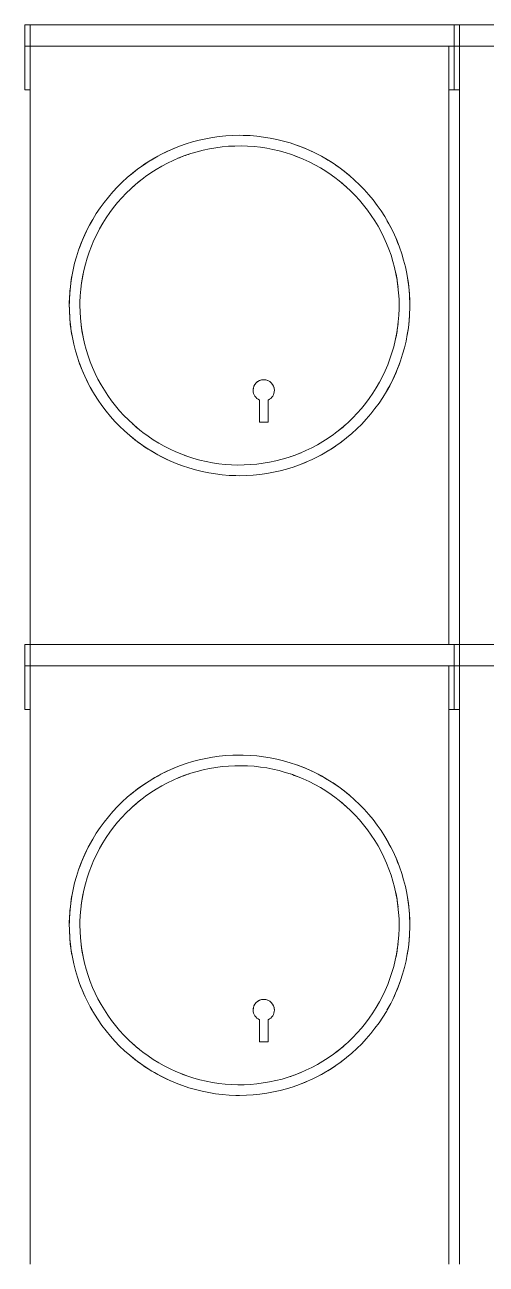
# Model space of a CAD drawing. Header units: metres. Extents: x -144 to 1000, y -717 to 29.
# Drawn here: x 219.716 to 219.992, y -654.906 to -654.166 of the extents above; entities that cross this region are included whole.
import ezdxf

# ---------------------------------------------------------------- set-up
doc = ezdxf.new("R2010")
doc.units = ezdxf.units.M
doc.layers.get('0').update_dxf_attribs({"color": 1})
doc.layers.add('E-ELEC-FIXT', color=7, linetype='Continuous', lineweight=9)

# ---------------------------------------------------------------- blocks, each defined once
blk = doc.blocks.new('ololo')
at = {"layer": 'E-ELEC-FIXT'}
for p, q in [((219.71625, -654.17888), (219.71625, -654.16618)), ((219.71625, -654.16618), (219.71943, -654.16618)), ((219.71943, -654.17888), (219.71943, -654.16618)), ((219.9726, -654.16618), (219.71943, -654.16618)), ((219.9726, -654.16618), (219.97578, -654.16618)), ((219.9726, -654.17888), (219.9726, -654.16618)), ((219.97578, -654.17888), (219.97578, -654.16618)), ((220.22895, -654.16618), (219.97578, -654.16618)), ((219.71625, -654.20503), (219.71625, -654.17888)), ((219.71943, -654.17888), (219.71625, -654.17888)), ((219.71943, -654.17888), (219.71943, -654.20503)), ((219.71943, -654.17888), (219.9726, -654.17888)), ((219.96943, -654.20503), (219.96943, -654.17888)), ((219.97578, -654.17888), (219.9726, -654.17888)), ((219.9726, -654.17888), (219.9726, -654.20503)), ((219.97578, -654.17888), (219.97578, -654.20503)), ((219.97578, -654.17888), (220.22895, -654.17888)), ((219.71943, -654.20503), (219.71625, -654.20503)), ((219.71943, -654.20503), (219.71943, -654.53614)), ((219.9726, -654.20503), (219.96943, -654.20503)), ((219.96943, -654.53614), (219.96943, -654.20503)), ((219.97578, -654.20503), (219.9726, -654.20503)), ((219.97578, -654.20503), (219.97578, -654.53614)), ((219.85627, -654.39018), (219.85627, -654.40136)), ((219.86149, -654.40136), (219.86149, -654.39018)), ((219.85627, -654.40344), (219.85627, -654.40136)), ((219.85627, -654.40136), (219.85627, -654.40344)), ((219.85627, -654.40344), (219.86149, -654.40344)), ((219.86149, -654.40344), (219.85627, -654.40344)), ((219.86149, -654.40136), (219.86149, -654.40344)), ((219.86149, -654.40344), (219.86149, -654.40136)), ((219.71625, -654.54884), (219.71625, -654.53614)), ((219.71625, -654.53614), (219.71943, -654.53614)), ((219.71943, -654.54884), (219.71943, -654.53614)), ((219.9726, -654.53614), (219.71943, -654.53614)), ((219.9726, -654.53614), (219.97578, -654.53614)), ((219.9726, -654.54884), (219.9726, -654.53614)), ((219.97578, -654.54884), (219.97578, -654.53614)), ((220.22895, -654.53614), (219.97578, -654.53614)), ((219.71625, -654.57499), (219.71625, -654.54884)), ((219.71943, -654.54884), (219.71625, -654.54884)), ((219.71943, -654.54884), (219.71943, -654.57499)), ((219.71943, -654.54884), (219.9726, -654.54884)), ((219.96943, -654.57499), (219.96943, -654.54884)), ((219.97578, -654.54884), (219.9726, -654.54884)), ((219.9726, -654.54884), (219.9726, -654.57499)), ((219.97578, -654.54884), (219.97578, -654.57499)), ((219.97578, -654.54884), (220.22895, -654.54884)), ((219.71943, -654.57499), (219.71625, -654.57499)), ((219.71943, -654.57499), (219.71943, -654.9061)), ((219.9726, -654.57499), (219.96943, -654.57499)), ((219.96943, -654.9061), (219.96943, -654.57499)), ((219.97578, -654.57499), (219.9726, -654.57499)), ((219.97578, -654.57499), (219.97578, -654.9061)), ((219.85627, -654.76014), (219.85627, -654.77132)), ((219.86149, -654.77132), (219.86149, -654.76014)), ((219.85627, -654.7734), (219.85627, -654.77132)), ((219.85627, -654.77132), (219.85627, -654.7734)), ((219.85627, -654.7734), (219.86149, -654.7734)), ((219.86149, -654.7734), (219.85627, -654.7734)), ((219.86149, -654.77132), (219.86149, -654.7734)), ((219.86149, -654.7734), (219.86149, -654.77132))]:
    blk.add_line(p, q, dxfattribs=at)
at = {"layer": 'E-ELEC-FIXT', "flags": 128}
for points in [[(219.84443, -654.23216), (219.84036, -654.23224), (219.83631, -654.23249), (219.83226, -654.23289), (219.82824, -654.23346), (219.82424, -654.23419), (219.82028, -654.23507), (219.81635, -654.23612), (219.81247, -654.23732), (219.80864, -654.23867), (219.80486, -654.24018), (219.80115, -654.24184), (219.79751, -654.24364), (219.79394, -654.24559), (219.79046, -654.24768), (219.78706, -654.24991), (219.78375, -654.25227), (219.78054, -654.25476), (219.77743, -654.25738), (219.77443, -654.26012), (219.77154, -654.26297), (219.76877, -654.26595), (219.76612, -654.26903), (219.76359, -654.27221), (219.7612, -654.27549), (219.75893, -654.27887), (219.75681, -654.28233), (219.75482, -654.28587), (219.75298, -654.28949), (219.75128, -654.29319), (219.74973, -654.29694), (219.74834, -654.30076), (219.74709, -654.30463), (219.74601, -654.30855), (219.74508, -654.3125), (219.74431, -654.31649), (219.7437, -654.32051), (219.74325, -654.32455), (219.74296, -654.3286), (219.74283, -654.33266), (219.74287, -654.33673), (219.74307, -654.34079), (219.74343, -654.34483), (219.74396, -654.34886), (219.74464, -654.35287), (219.74548, -654.35684), (219.74649, -654.36078), (219.74765, -654.36468), (219.74896, -654.36852), (219.75043, -654.37231), (219.75204, -654.37604), (219.75381, -654.3797), (219.75572, -654.38329), (219.75777, -654.3868), (219.75996, -654.39022), (219.76228, -654.39355), (219.76474, -654.39679), (219.76733, -654.39993), (219.77003, -654.40296), (219.77286, -654.40588), (219.7758, -654.40868), (219.77885, -654.41136), (219.78201, -654.41392), (219.78526, -654.41636), (219.78861, -654.41866), (219.79205, -654.42082), (219.79558, -654.42284), (219.79918, -654.42473), (219.80285, -654.42646), (219.80659, -654.42805), (219.81039, -654.42949), (219.81425, -654.43077), (219.81815, -654.4319), (219.8221, -654.43288), (219.82608, -654.43369), (219.83009, -654.43434), (219.83412, -654.43484), (219.83817, -654.43517), (219.84223, -654.43534), (219.84443, -654.43536)], [(219.84443, -654.43536), (219.84849, -654.43528), (219.85255, -654.43504), (219.85659, -654.43463), (219.86061, -654.43406), (219.86461, -654.43333), (219.86858, -654.43245), (219.87251, -654.4314), (219.87639, -654.4302), (219.88022, -654.42885), (219.88399, -654.42734), (219.8877, -654.42568), (219.89134, -654.42388), (219.89491, -654.42193), (219.8984, -654.41984), (219.9018, -654.41761), (219.9051, -654.41525), (219.90831, -654.41276), (219.91142, -654.41014), (219.91442, -654.4074), (219.91731, -654.40455), (219.92008, -654.40157), (219.92273, -654.39849), (219.92526, -654.39531), (219.92766, -654.39203), (219.92992, -654.38865), (219.93205, -654.38519), (219.93403, -654.38165), (219.93588, -654.37803), (219.93757, -654.37433), (219.93912, -654.37058), (219.94052, -654.36676), (219.94176, -654.36289), (219.94285, -654.35897), (219.94378, -654.35502), (219.94455, -654.35103), (219.94516, -654.34701), (219.94561, -654.34297), (219.9459, -654.33892), (219.94602, -654.33486), (219.94598, -654.33079), (219.94578, -654.32673), (219.94542, -654.32269), (219.9449, -654.31866), (219.94421, -654.31465), (219.94337, -654.31068), (219.94237, -654.30674), (219.94121, -654.30284), (219.9399, -654.299), (219.93843, -654.29521), (219.93681, -654.29148), (219.93505, -654.28782), (219.93314, -654.28423), (219.93109, -654.28072), (219.9289, -654.2773), (219.92657, -654.27397), (219.92411, -654.27073), (219.92153, -654.2676), (219.91882, -654.26456), (219.916, -654.26165), (219.91305, -654.25884), (219.91, -654.25616), (219.90685, -654.2536), (219.90359, -654.25116), (219.90024, -654.24886), (219.8968, -654.2467), (219.89328, -654.24468), (219.88968, -654.24279), (219.886, -654.24106), (219.88226, -654.23947), (219.87846, -654.23803), (219.87461, -654.23675), (219.8707, -654.23562), (219.86676, -654.23464), (219.86278, -654.23383), (219.85877, -654.23318), (219.85473, -654.23268), (219.85068, -654.23235), (219.84662, -654.23218), (219.84443, -654.23216)], [(219.93968, -654.33376), (219.9396, -654.32995), (219.93937, -654.32615), (219.93899, -654.32236), (219.93846, -654.31859), (219.93778, -654.31484), (219.93695, -654.31112), (219.93597, -654.30744), (219.93484, -654.3038), (219.93357, -654.30021), (219.93216, -654.29667), (219.9306, -654.29319), (219.92891, -654.28978), (219.92709, -654.28643), (219.92513, -654.28316), (219.92304, -654.27998), (219.92083, -654.27688), (219.91849, -654.27387), (219.91604, -654.27095), (219.91347, -654.26814), (219.91079, -654.26543), (219.908, -654.26283), (219.90512, -654.26035), (219.90213, -654.25798), (219.89906, -654.25573), (219.89589, -654.25361), (219.89264, -654.25162), (219.88932, -654.24975), (219.88593, -654.24803), (219.88246, -654.24643), (219.87894, -654.24498), (219.87536, -654.24367), (219.87174, -654.24251), (219.86807, -654.24149), (219.86436, -654.24062), (219.86062, -654.2399), (219.85685, -654.23932), (219.85306, -654.2389), (219.84926, -654.23863), (219.84546, -654.23852), (219.84165, -654.23855), (219.83784, -654.23874), (219.83405, -654.23908), (219.83027, -654.23957), (219.82651, -654.24021), (219.82279, -654.241), (219.81909, -654.24194), (219.81544, -654.24303), (219.81184, -654.24426), (219.80828, -654.24563), (219.80479, -654.24715), (219.80136, -654.2488), (219.79799, -654.25059), (219.79471, -654.25252), (219.7915, -654.25457), (219.78837, -654.25675), (219.78534, -654.25905), (219.7824, -654.26148), (219.77956, -654.26402), (219.77682, -654.26666), (219.77419, -654.26942), (219.77167, -654.27228), (219.76927, -654.27524), (219.76699, -654.27829), (219.76484, -654.28143), (219.76281, -654.28466), (219.76091, -654.28796), (219.75915, -654.29134), (219.75752, -654.29478), (219.75603, -654.29829), (219.75468, -654.30185), (219.75348, -654.30547), (219.75242, -654.30913), (219.75151, -654.31283), (219.75074, -654.31656), (219.75013, -654.32032), (219.74967, -654.3241), (219.74936, -654.3279), (219.7492, -654.3317), (219.74918, -654.33376)], [(219.74918, -654.33376), (219.74925, -654.33757), (219.74948, -654.34137), (219.74986, -654.34516), (219.75039, -654.34894), (219.75108, -654.35268), (219.75191, -654.3564), (219.75289, -654.36008), (219.75401, -654.36372), (219.75528, -654.36731), (219.7567, -654.37085), (219.75825, -654.37433), (219.75994, -654.37774), (219.76177, -654.38109), (219.76373, -654.38436), (219.76581, -654.38754), (219.76803, -654.39064), (219.77036, -654.39365), (219.77282, -654.39657), (219.77539, -654.39938), (219.77807, -654.40209), (219.78085, -654.40469), (219.78374, -654.40717), (219.78672, -654.40954), (219.7898, -654.41179), (219.79296, -654.41391), (219.79621, -654.4159), (219.79953, -654.41777), (219.80293, -654.41949), (219.80639, -654.42109), (219.80991, -654.42254), (219.81349, -654.42385), (219.81712, -654.42501), (219.82079, -654.42603), (219.8245, -654.4269), (219.82824, -654.42762), (219.832, -654.4282), (219.83579, -654.42862), (219.83959, -654.42889), (219.8434, -654.429), (219.84721, -654.42897), (219.85101, -654.42878), (219.85481, -654.42844), (219.85859, -654.42795), (219.86234, -654.42731), (219.86607, -654.42652), (219.86976, -654.42558), (219.87341, -654.42449), (219.87702, -654.42326), (219.88057, -654.42189), (219.88407, -654.42037), (219.8875, -654.41872), (219.89086, -654.41693), (219.89415, -654.415), (219.89736, -654.41295), (219.90048, -654.41077), (219.90352, -654.40847), (219.90646, -654.40604), (219.9093, -654.40351), (219.91204, -654.40086), (219.91466, -654.3981), (219.91718, -654.39524), (219.91958, -654.39228), (219.92186, -654.38923), (219.92402, -654.38609), (219.92605, -654.38286), (219.92794, -654.37956), (219.92971, -654.37618), (219.93134, -654.37274), (219.93283, -654.36923), (219.93417, -654.36567), (219.93538, -654.36205), (219.93644, -654.35839), (219.93735, -654.35469), (219.93811, -654.35096), (219.93872, -654.3472), (219.93919, -654.34342), (219.9395, -654.33962), (219.93966, -654.33582), (219.93968, -654.33376)], [(219.84443, -654.60212), (219.84036, -654.6022), (219.83631, -654.60245), (219.83226, -654.60285), (219.82824, -654.60342), (219.82424, -654.60415), (219.82028, -654.60503), (219.81635, -654.60608), (219.81247, -654.60728), (219.80864, -654.60863), (219.80486, -654.61014), (219.80115, -654.6118), (219.79751, -654.6136), (219.79394, -654.61555), (219.79046, -654.61764), (219.78706, -654.61987), (219.78375, -654.62223), (219.78054, -654.62472), (219.77743, -654.62734), (219.77443, -654.63008), (219.77154, -654.63293), (219.76877, -654.63591), (219.76612, -654.63899), (219.76359, -654.64217), (219.7612, -654.64545), (219.75893, -654.64883), (219.75681, -654.65229), (219.75482, -654.65583), (219.75298, -654.65945), (219.75128, -654.66315), (219.74973, -654.6669), (219.74834, -654.67072), (219.74709, -654.67459), (219.74601, -654.67851), (219.74508, -654.68246), (219.74431, -654.68645), (219.7437, -654.69047), (219.74325, -654.69451), (219.74296, -654.69856), (219.74283, -654.70262), (219.74287, -654.70669), (219.74307, -654.71075), (219.74343, -654.71479), (219.74396, -654.71882), (219.74464, -654.72283), (219.74548, -654.7268), (219.74649, -654.73074), (219.74765, -654.73464), (219.74896, -654.73848), (219.75043, -654.74227), (219.75204, -654.746), (219.75381, -654.74966), (219.75572, -654.75325), (219.75777, -654.75676), (219.75996, -654.76018), (219.76228, -654.76351), (219.76474, -654.76675), (219.76733, -654.76989), (219.77003, -654.77292), (219.77286, -654.77584), (219.7758, -654.77864), (219.77885, -654.78132), (219.78201, -654.78388), (219.78526, -654.78632), (219.78861, -654.78862), (219.79205, -654.79078), (219.79558, -654.7928), (219.79918, -654.79469), (219.80285, -654.79642), (219.80659, -654.79801), (219.81039, -654.79945), (219.81425, -654.80073), (219.81815, -654.80186), (219.8221, -654.80284), (219.82608, -654.80365), (219.83009, -654.8043), (219.83412, -654.8048), (219.83817, -654.80513), (219.84223, -654.8053), (219.84443, -654.80532)], [(219.84443, -654.80532), (219.84849, -654.80524), (219.85255, -654.805), (219.85659, -654.80459), (219.86061, -654.80402), (219.86461, -654.80329), (219.86858, -654.80241), (219.87251, -654.80136), (219.87639, -654.80016), (219.88022, -654.79881), (219.88399, -654.7973), (219.8877, -654.79564), (219.89134, -654.79384), (219.89491, -654.79189), (219.8984, -654.7898), (219.9018, -654.78757), (219.9051, -654.78521), (219.90831, -654.78272), (219.91142, -654.7801), (219.91442, -654.77736), (219.91731, -654.77451), (219.92008, -654.77153), (219.92273, -654.76845), (219.92526, -654.76527), (219.92766, -654.76199), (219.92992, -654.75861), (219.93205, -654.75515), (219.93403, -654.75161), (219.93588, -654.74799), (219.93757, -654.74429), (219.93912, -654.74054), (219.94052, -654.73672), (219.94176, -654.73285), (219.94285, -654.72893), (219.94378, -654.72498), (219.94455, -654.72099), (219.94516, -654.71697), (219.94561, -654.71293), (219.9459, -654.70888), (219.94602, -654.70482), (219.94598, -654.70075), (219.94578, -654.69669), (219.94542, -654.69265), (219.9449, -654.68862), (219.94421, -654.68461), (219.94337, -654.68064), (219.94237, -654.6767), (219.94121, -654.6728), (219.9399, -654.66896), (219.93843, -654.66517), (219.93681, -654.66144), (219.93505, -654.65778), (219.93314, -654.65419), (219.93109, -654.65068), (219.9289, -654.64726), (219.92657, -654.64393), (219.92411, -654.64069), (219.92153, -654.63756), (219.91882, -654.63452), (219.916, -654.63161), (219.91305, -654.6288), (219.91, -654.62612), (219.90685, -654.62356), (219.90359, -654.62112), (219.90024, -654.61882), (219.8968, -654.61666), (219.89328, -654.61464), (219.88968, -654.61275), (219.886, -654.61102), (219.88226, -654.60943), (219.87846, -654.60799), (219.87461, -654.60671), (219.8707, -654.60558), (219.86676, -654.6046), (219.86278, -654.60379), (219.85877, -654.60314), (219.85473, -654.60264), (219.85068, -654.60231), (219.84662, -654.60214), (219.84443, -654.60212)], [(219.93968, -654.70372), (219.9396, -654.69991), (219.93937, -654.69611), (219.93899, -654.69232), (219.93846, -654.68855), (219.93778, -654.6848), (219.93695, -654.68108), (219.93597, -654.6774), (219.93484, -654.67376), (219.93357, -654.67017), (219.93216, -654.66663), (219.9306, -654.66315), (219.92891, -654.65974), (219.92709, -654.65639), (219.92513, -654.65312), (219.92304, -654.64994), (219.92083, -654.64684), (219.91849, -654.64383), (219.91604, -654.64091), (219.91347, -654.6381), (219.91079, -654.63539), (219.908, -654.63279), (219.90512, -654.63031), (219.90213, -654.62794), (219.89906, -654.62569), (219.89589, -654.62357), (219.89264, -654.62158), (219.88932, -654.61971), (219.88593, -654.61799), (219.88246, -654.61639), (219.87894, -654.61494), (219.87536, -654.61363), (219.87174, -654.61247), (219.86807, -654.61145), (219.86436, -654.61058), (219.86062, -654.60986), (219.85685, -654.60928), (219.85306, -654.60886), (219.84926, -654.60859), (219.84546, -654.60848), (219.84165, -654.60851), (219.83784, -654.6087), (219.83405, -654.60904), (219.83027, -654.60953), (219.82651, -654.61017), (219.82279, -654.61096), (219.81909, -654.6119), (219.81544, -654.61299), (219.81184, -654.61422), (219.80828, -654.61559), (219.80479, -654.61711), (219.80136, -654.61876), (219.79799, -654.62055), (219.79471, -654.62248), (219.7915, -654.62453), (219.78837, -654.62671), (219.78534, -654.62901), (219.7824, -654.63144), (219.77956, -654.63398), (219.77682, -654.63662), (219.77419, -654.63938), (219.77167, -654.64224), (219.76927, -654.6452), (219.76699, -654.64825), (219.76484, -654.65139), (219.76281, -654.65462), (219.76091, -654.65792), (219.75915, -654.6613), (219.75752, -654.66474), (219.75603, -654.66825), (219.75468, -654.67181), (219.75348, -654.67543), (219.75242, -654.67909), (219.75151, -654.68279), (219.75074, -654.68652), (219.75013, -654.69028), (219.74967, -654.69406), (219.74936, -654.69786), (219.7492, -654.70166), (219.74918, -654.70372)], [(219.74918, -654.70372), (219.74925, -654.70753), (219.74948, -654.71133), (219.74986, -654.71512), (219.75039, -654.7189), (219.75108, -654.72264), (219.75191, -654.72636), (219.75289, -654.73004), (219.75401, -654.73368), (219.75528, -654.73727), (219.7567, -654.74081), (219.75825, -654.74429), (219.75994, -654.7477), (219.76177, -654.75105), (219.76373, -654.75432), (219.76581, -654.7575), (219.76803, -654.7606), (219.77036, -654.76361), (219.77282, -654.76653), (219.77539, -654.76934), (219.77807, -654.77205), (219.78085, -654.77465), (219.78374, -654.77713), (219.78672, -654.7795), (219.7898, -654.78175), (219.79296, -654.78387), (219.79621, -654.78586), (219.79953, -654.78773), (219.80293, -654.78945), (219.80639, -654.79105), (219.80991, -654.7925), (219.81349, -654.79381), (219.81712, -654.79497), (219.82079, -654.79599), (219.8245, -654.79686), (219.82824, -654.79758), (219.832, -654.79816), (219.83579, -654.79858), (219.83959, -654.79885), (219.8434, -654.79896), (219.84721, -654.79893), (219.85101, -654.79874), (219.85481, -654.7984), (219.85859, -654.79791), (219.86234, -654.79727), (219.86607, -654.79648), (219.86976, -654.79554), (219.87341, -654.79445), (219.87702, -654.79322), (219.88057, -654.79185), (219.88407, -654.79033), (219.8875, -654.78868), (219.89086, -654.78689), (219.89415, -654.78496), (219.89736, -654.78291), (219.90048, -654.78073), (219.90352, -654.77843), (219.90646, -654.776), (219.9093, -654.77347), (219.91204, -654.77082), (219.91466, -654.76806), (219.91718, -654.7652), (219.91958, -654.76224), (219.92186, -654.75919), (219.92402, -654.75605), (219.92605, -654.75282), (219.92794, -654.74952), (219.92971, -654.74614), (219.93134, -654.7427), (219.93283, -654.73919), (219.93417, -654.73563), (219.93538, -654.73201), (219.93644, -654.72835), (219.93735, -654.72465), (219.93811, -654.72092), (219.93872, -654.71716), (219.93919, -654.71338), (219.9395, -654.70958), (219.93966, -654.70578), (219.93968, -654.70372)]]:
    blk.add_lwpolyline(points, dxfattribs=at)
at = {"layer": 'E-ELEC-FIXT'}
for centre, radius, start, end in [((219.84443, -654.33376), 0.1016, 110, 130), ((219.84443, -654.33376), 0.09525, 108.10812, 112.72163), ((219.84443, -654.33376), 0.09525, 68.43065, 71.431), ((219.84443, -654.33376), 0.1016, 50, 70), ((219.84443, -654.33376), 0.09525, 127.00336, 131.75714), ((219.84443, -654.33376), 0.09525, 47.97699, 53.35458), ((219.84443, -654.33376), 0.1016, 150, 160.9701), ((219.84443, -654.33376), 0.1016, 19.0299, 30), ((219.84443, -654.33376), 0.1016, 170, 190), ((219.84443, -654.33376), 0.09525, 167.97699, 173.35458), ((219.84443, -654.33376), 0.09525, 6.64542, 12.02301), ((219.84443, -654.33376), 0.1016, 350, 10), ((219.84443, -654.33376), 0.09525, 186.64542, 192.02301), ((219.84443, -654.33376), 0.09525, 347.97699, 353.35458), ((219.84443, -654.33376), 0.1016, 199.0299, 210), ((219.84443, -654.33376), 0.1016, 330, 340.9701), ((219.85888, -654.38439), 0.00635, 0, 180), ((219.85888, -654.38439), 0.00635, 165, 180), ((219.85888, -654.38439), 0.00635, 180, 245.69722), ((219.85888, -654.38439), 0.00635, 180, 245.69722), ((219.85888, -654.38439), 0.00635, 60, 135), ((219.85888, -654.38439), 0.00635, 294.30278, 0), ((219.85888, -654.38439), 0.00635, 294.30278, 0), ((219.85888, -654.38439), 0.00635, 0, 15), ((219.84443, -654.33376), 0.09525, 227.97699, 233.35458), ((219.84443, -654.33376), 0.09525, 307.00336, 311.75714), ((219.84443, -654.33376), 0.1016, 230, 250), ((219.84443, -654.33376), 0.1016, 290, 310), ((219.84443, -654.33376), 0.09525, 288.10812, 292.72163), ((219.84443, -654.33376), 0.09525, 248.43065, 251.431), ((219.84443, -654.70372), 0.1016, 110, 130), ((219.84443, -654.70372), 0.09525, 108.10812, 112.72163), ((219.84443, -654.70372), 0.09525, 68.43065, 71.431), ((219.84443, -654.70372), 0.1016, 50, 70), ((219.84443, -654.70372), 0.09525, 127.00336, 131.75714), ((219.84443, -654.70372), 0.09525, 47.97699, 53.35458), ((219.84443, -654.70372), 0.1016, 150, 160.9701), ((219.84443, -654.70372), 0.1016, 19.0299, 30), ((219.84443, -654.70372), 0.1016, 170, 190), ((219.84443, -654.70372), 0.09525, 167.97699, 173.35458), ((219.84443, -654.70372), 0.09525, 6.64542, 12.02301), ((219.84443, -654.70372), 0.1016, 350, 10), ((219.84443, -654.70372), 0.09525, 186.64542, 192.02301), ((219.84443, -654.70372), 0.09525, 347.97699, 353.35458), ((219.84443, -654.70372), 0.1016, 199.68244, 210), ((219.84443, -654.70372), 0.1016, 330, 340.31756), ((219.85888, -654.75435), 0.00635, 0, 180), ((219.85888, -654.75435), 0.00635, 165, 180), ((219.85888, -654.75435), 0.00635, 180, 245.69722), ((219.85888, -654.75435), 0.00635, 180, 245.69722), ((219.85888, -654.75435), 0.00635, 60, 135), ((219.85888, -654.75435), 0.00635, 294.30278, 0), ((219.85888, -654.75435), 0.00635, 294.30278, 0), ((219.85888, -654.75435), 0.00635, 0, 15), ((219.84443, -654.70372), 0.09525, 227.97699, 233.35458), ((219.84443, -654.70372), 0.09525, 307.00336, 311.75714), ((219.84443, -654.70372), 0.1016, 230, 250), ((219.84443, -654.70372), 0.1016, 290, 310), ((219.84443, -654.70372), 0.09525, 288.10812, 292.72163), ((219.84443, -654.70372), 0.09525, 248.43065, 251.431)]:
    blk.add_arc(centre, radius, start, end, dxfattribs=at)

msp = doc.modelspace()

# ---------------------------------------------------------------- block references
at = {"color": 3}
msp.add_blockref('ololo', (0, 0), dxfattribs=at)

doc.saveas('drawing.dxf')
